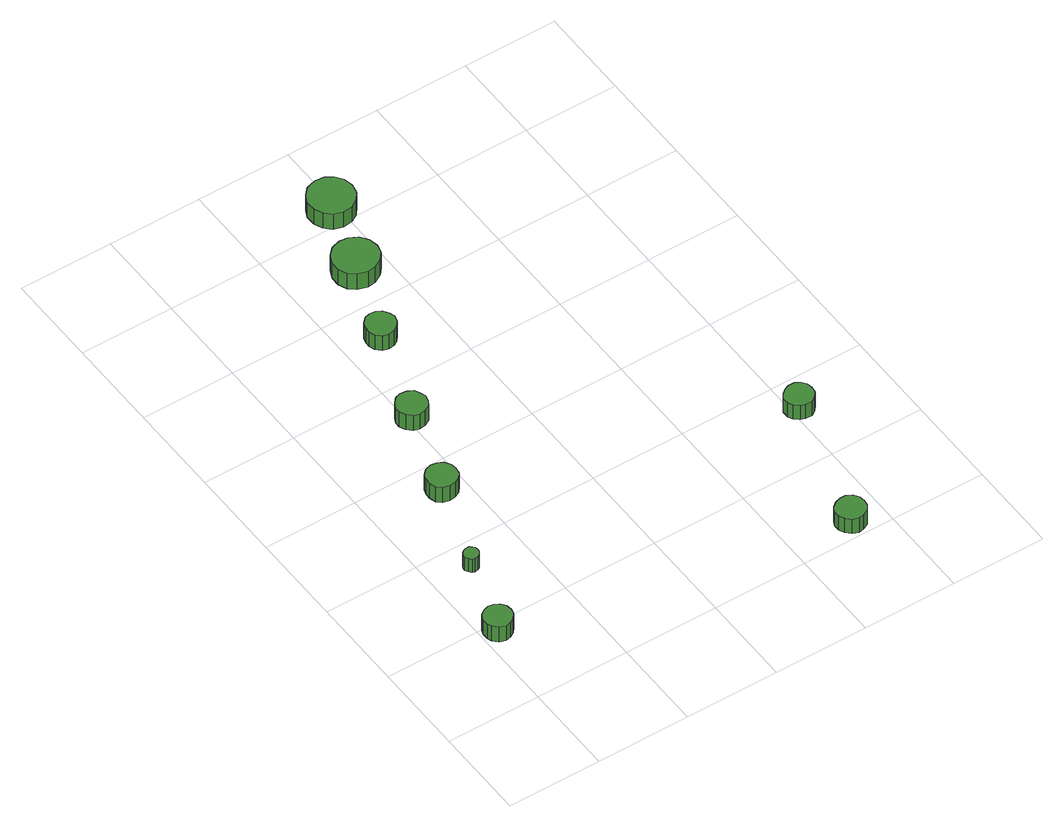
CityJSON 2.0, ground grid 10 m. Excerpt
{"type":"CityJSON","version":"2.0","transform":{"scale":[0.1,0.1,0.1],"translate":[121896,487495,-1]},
"CityObjects":{
"tree1":{"type":"SolitaryVegetationObject","attributes":{"function":"something"},"geometry":[{"type":"MultiSurface","lod":"1","boundaries":[[[0,1,2,3,4,5,6,7,8,9,10,11,12,13,14]],[[15,16,17,18,19,20,21,22,23,24,25,26,27,28,29]],[[0,29,28,1]],[[1,28,27,2]],[[2,27,26,3]],[[3,26,25,4]],[[4,25,24,5]],[[5,24,23,6]],[[6,23,22,7]],[[7,22,21,8]],[[8,21,20,9]],[[9,20,19,10]],[[10,19,18,11]],[[11,18,17,12]],[[12,17,16,13]],[[13,16,15,14]],[[14,15,29,0]]]}]},
"tree2":{"type":"SolitaryVegetationObject","attributes":{"function":"something"},"geometry":[{"type":"MultiSurface","lod":"1","boundaries":[[[30,31,32,33,34,35,36,37,38,39,40,41,42,43,44]],[[45,46,47,48,49,50,51,52,53,54,55,56,57,58,59]],[[30,59,58,31]],[[31,58,57,32]],[[32,57,56,33]],[[33,56,55,34]],[[34,55,54,35]],[[35,54,53,36]],[[36,53,52,37]],[[37,52,51,38]],[[38,51,50,39]],[[39,50,49,40]],[[40,49,48,41]],[[41,48,47,42]],[[42,47,46,43]],[[43,46,45,44]],[[44,45,59,30]]]}]},
"tree3":{"type":"SolitaryVegetationObject","attributes":{"function":"something"},"geometry":[{"type":"MultiSurface","lod":"1","boundaries":[[[60,61,62,63,64,65,66,67,68,69,70,71,72,73,74]],[[75,76,77,78,79,80,81,82,83,84,85,86,87,88,89]],[[60,89,88,61]],[[61,88,87,62]],[[62,87,86,63]],[[63,86,85,64]],[[64,85,84,65]],[[65,84,83,66]],[[66,83,82,67]],[[67,82,81,68]],[[68,81,80,69]],[[69,80,79,70]],[[70,79,78,71]],[[71,78,77,72]],[[72,77,76,73]],[[73,76,75,74]],[[74,75,89,60]]]}]},
"tree4":{"type":"SolitaryVegetationObject","attributes":{"function":"something"},"geometry":[{"type":"MultiSurface","lod":"1","boundaries":[[[90,91,92,93,94,95,96,97,98,99,100,101,102,103,104]],[[105,106,107,108,109,110,111,112,113,114,115,116,117,118,119]],[[90,119,118,91]],[[91,118,117,92]],[[92,117,116,93]],[[93,116,115,94]],[[94,115,114,95]],[[95,114,113,96]],[[96,113,112,97]],[[97,112,111,98]],[[98,111,110,99]],[[99,110,109,100]],[[100,109,108,101]],[[101,108,107,102]],[[102,107,106,103]],[[103,106,105,104]],[[104,105,119,90]]]}]},
"tree5":{"type":"SolitaryVegetationObject","attributes":{"function":"something"},"geometry":[{"type":"MultiSurface","lod":"1","boundaries":[[[120,121,122,123,124,125,126,127,128,129,130,131,132,133,134]],[[135,136,137,138,139,140,141,142,143,144,145,146,147,148,149]],[[120,149,148,121]],[[121,148,147,122]],[[122,147,146,123]],[[123,146,145,124]],[[124,145,144,125]],[[125,144,143,126]],[[126,143,142,127]],[[127,142,141,128]],[[128,141,140,129]],[[129,140,139,130]],[[130,139,138,131]],[[131,138,137,132]],[[132,137,136,133]],[[133,136,135,134]],[[134,135,149,120]]]}]},
"tree6":{"type":"SolitaryVegetationObject","attributes":{"function":"something"},"geometry":[{"type":"MultiSurface","lod":"1","boundaries":[[[150,151,152,153,154,155,156,157,158,159,160,161,162,163,164]],[[165,166,167,168,169,170,171,172,173,174,175,176,177,178,179]],[[150,179,178,151]],[[151,178,177,152]],[[152,177,176,153]],[[153,176,175,154]],[[154,175,174,155]],[[155,174,173,156]],[[156,173,172,157]],[[157,172,171,158]],[[158,171,170,159]],[[159,170,169,160]],[[160,169,168,161]],[[161,168,167,162]],[[162,167,166,163]],[[163,166,165,164]],[[164,165,179,150]]]}]},
"tree7":{"type":"SolitaryVegetationObject","attributes":{"function":"something"},"geometry":[{"type":"MultiSurface","lod":"1","boundaries":[[[180,181,182,183,184,185,186,187,188,189,190,191,192,193,194]],[[195,196,197,198,199,200,201,202,203,204,205,206,207,208,209]],[[180,209,208,181]],[[181,208,207,182]],[[182,207,206,183]],[[183,206,205,184]],[[184,205,204,185]],[[185,204,203,186]],[[186,203,202,187]],[[187,202,201,188]],[[188,201,200,189]],[[189,200,199,190]],[[190,199,198,191]],[[191,198,197,192]],[[192,197,196,193]],[[193,196,195,194]],[[194,195,209,180]]]}]},
"tree8":{"type":"SolitaryVegetationObject","attributes":{"function":"something"},"geometry":[{"type":"MultiSurface","lod":"1","boundaries":[[[210,211,212,213,214,215,216,217,218,219,220,221,222,223,224]],[[225,226,227,228,229,230,231,232,233,234,235,236,237,238,239]],[[210,239,238,211]],[[211,238,237,212]],[[212,237,236,213]],[[213,236,235,214]],[[214,235,234,215]],[[215,234,233,216]],[[216,233,232,217]],[[217,232,231,218]],[[218,231,230,219]],[[219,230,229,220]],[[220,229,228,221]],[[221,228,227,222]],[[222,227,226,223]],[[223,226,225,224]],[[224,225,239,210]]]}]},
"tree9":{"type":"SolitaryVegetationObject","attributes":{"function":"something"},"geometry":[{"type":"MultiSurface","lod":"1","boundaries":[[[240,241,242,243,244,245,246,247,248,249,250,251,252,253,254]],[[255,256,257,258,259,260,261,262,263,264,265,266,267,268,269]],[[240,269,268,241]],[[241,268,267,242]],[[242,267,266,243]],[[243,266,265,244]],[[244,265,264,245]],[[245,264,263,246]],[[246,263,262,247]],[[247,262,261,248]],[[248,261,260,249]],[[249,260,259,250]],[[250,259,258,251]],[[251,258,257,252]],[[252,257,256,253]],[[253,256,255,254]],[[254,255,269,240]]]}]}
},
"vertices":[
[32,90,27],[31,96,27],[27,101,27],[22,104,27],[16,105,27],[10,103,27],[5,99,27],[3,93,27],[3,87,27],[5,82,27],[10,77,27],[16,75,27],[22,76,27],[27,79,27],[31,84,27],[31,84,7],[27,79,7],[22,76,7],[16,75,7],[10,77,7],[5,82,7],[3,87,7],[3,93,7],[5,99,7],[10,103,7],[16,105,7],[22,104,7],[27,101,7],[31,96,7],[32,90,7],
[51,171,25],[50,175,25],[48,177,25],[46,179,25],[42,179,25],[39,178,25],[37,176,25],[35,173,25],[35,170,25],[37,167,25],[39,164,25],[42,163,25],[46,164,25],[48,165,25],[50,168,25],[50,168,7],[48,165,7],[46,164,7],[42,163,7],[39,164,7],[37,167,7],[35,170,7],[35,173,7],[37,176,7],[39,178,7],[42,179,7],[46,179,7],[48,177,7],[50,175,7],[51,171,7],
[92,268,26],[91,274,26],[87,280,26],[81,283,26],[75,284,26],[68,282,26],[63,277,26],[61,271,26],[61,265,26],[63,258,26],[68,254,26],[75,252,26],[81,253,26],[87,256,26],[91,261,26],[91,261,6],[87,256,6],[81,253,6],[75,252,6],[68,254,6],[63,258,6],[61,265,6],[61,271,6],[63,277,6],[68,282,6],[75,284,6],[81,283,6],[87,280,6],[91,274,6],[92,268,6],
[121,359,26],[119,365,26],[116,371,26],[110,374,26],[103,375,26],[97,373,26],[92,368,26],[89,362,26],[89,356,26],[92,350,26],[97,345,26],[103,343,26],[110,344,26],[116,347,26],[119,352,26],[119,352,6],[116,347,6],[110,344,6],[103,343,6],[97,345,6],[92,350,6],[89,356,6],[89,362,6],[92,368,6],[97,373,6],[103,375,6],[110,374,6],[116,371,6],[119,365,6],[121,359,6],
[155,459,26],[153,465,26],[149,471,26],[144,474,26],[137,475,26],[131,473,26],[126,468,26],[124,462,26],[124,456,26],[126,450,26],[131,445,26],[137,443,26],[144,444,26],[149,447,26],[153,452,26],[153,452,6],[149,447,6],[144,444,6],[137,443,6],[131,445,6],[126,450,6],[124,456,6],[124,462,6],[126,468,6],[131,473,6],[137,475,6],[144,474,6],[149,471,6],[153,465,6],[155,459,6],
[192,542,27],[190,552,27],[184,560,27],[175,565,27],[166,566,27],[156,563,27],[149,556,27],[145,547,27],[145,537,27],[149,528,27],[156,522,27],[166,519,27],[175,520,27],[184,525,27],[190,532,27],[190,532,6],[184,525,6],[175,520,6],[166,519,6],[156,522,6],[149,528,6],[145,537,6],[145,547,6],[149,556,6],[156,563,6],[166,566,6],[175,565,6],[184,560,6],[190,552,6],[192,542,6],
[381,19,26],[380,25,26],[376,31,26],[370,34,26],[364,34,26],[358,32,26],[353,28,26],[350,22,26],[350,16,26],[353,10,26],[358,5,26],[364,3,26],[370,4,26],[376,7,26],[380,13,26],[380,13,7],[376,7,7],[370,4,7],[364,3,7],[358,5,7],[353,10,7],[350,16,7],[350,22,7],[353,28,7],[358,32,7],[364,34,7],[370,34,7],[376,31,7],[380,25,7],[381,19,7],
[217,619,26],[215,629,26],[209,637,26],[201,642,26],[191,643,26],[181,640,26],[174,633,26],[170,624,26],[170,614,26],[174,605,26],[181,598,26],[191,595,26],[201,596,26],[209,601,26],[215,609,26],[215,609,6],[209,601,6],[201,596,6],[191,595,6],[181,598,6],[174,605,6],[170,614,6],[170,624,6],[174,633,6],[181,640,6],[191,643,6],[201,642,6],[209,637,6],[215,629,6],[217,619,6],
[423,166,25],[422,172,25],[418,177,25],[413,180,25],[406,180,25],[401,178,25],[396,174,25],[393,169,25],[393,162,25],[396,157,25],[401,153,25],[406,151,25],[413,151,25],[418,154,25],[422,159,25],[422,159,6],[418,154,6],[413,151,6],[406,151,6],[401,153,6],[396,157,6],[393,162,6],[393,169,6],[396,174,6],[401,178,6],[406,180,6],[413,180,6],[418,177,6],[422,172,6],[423,166,6]
]}
